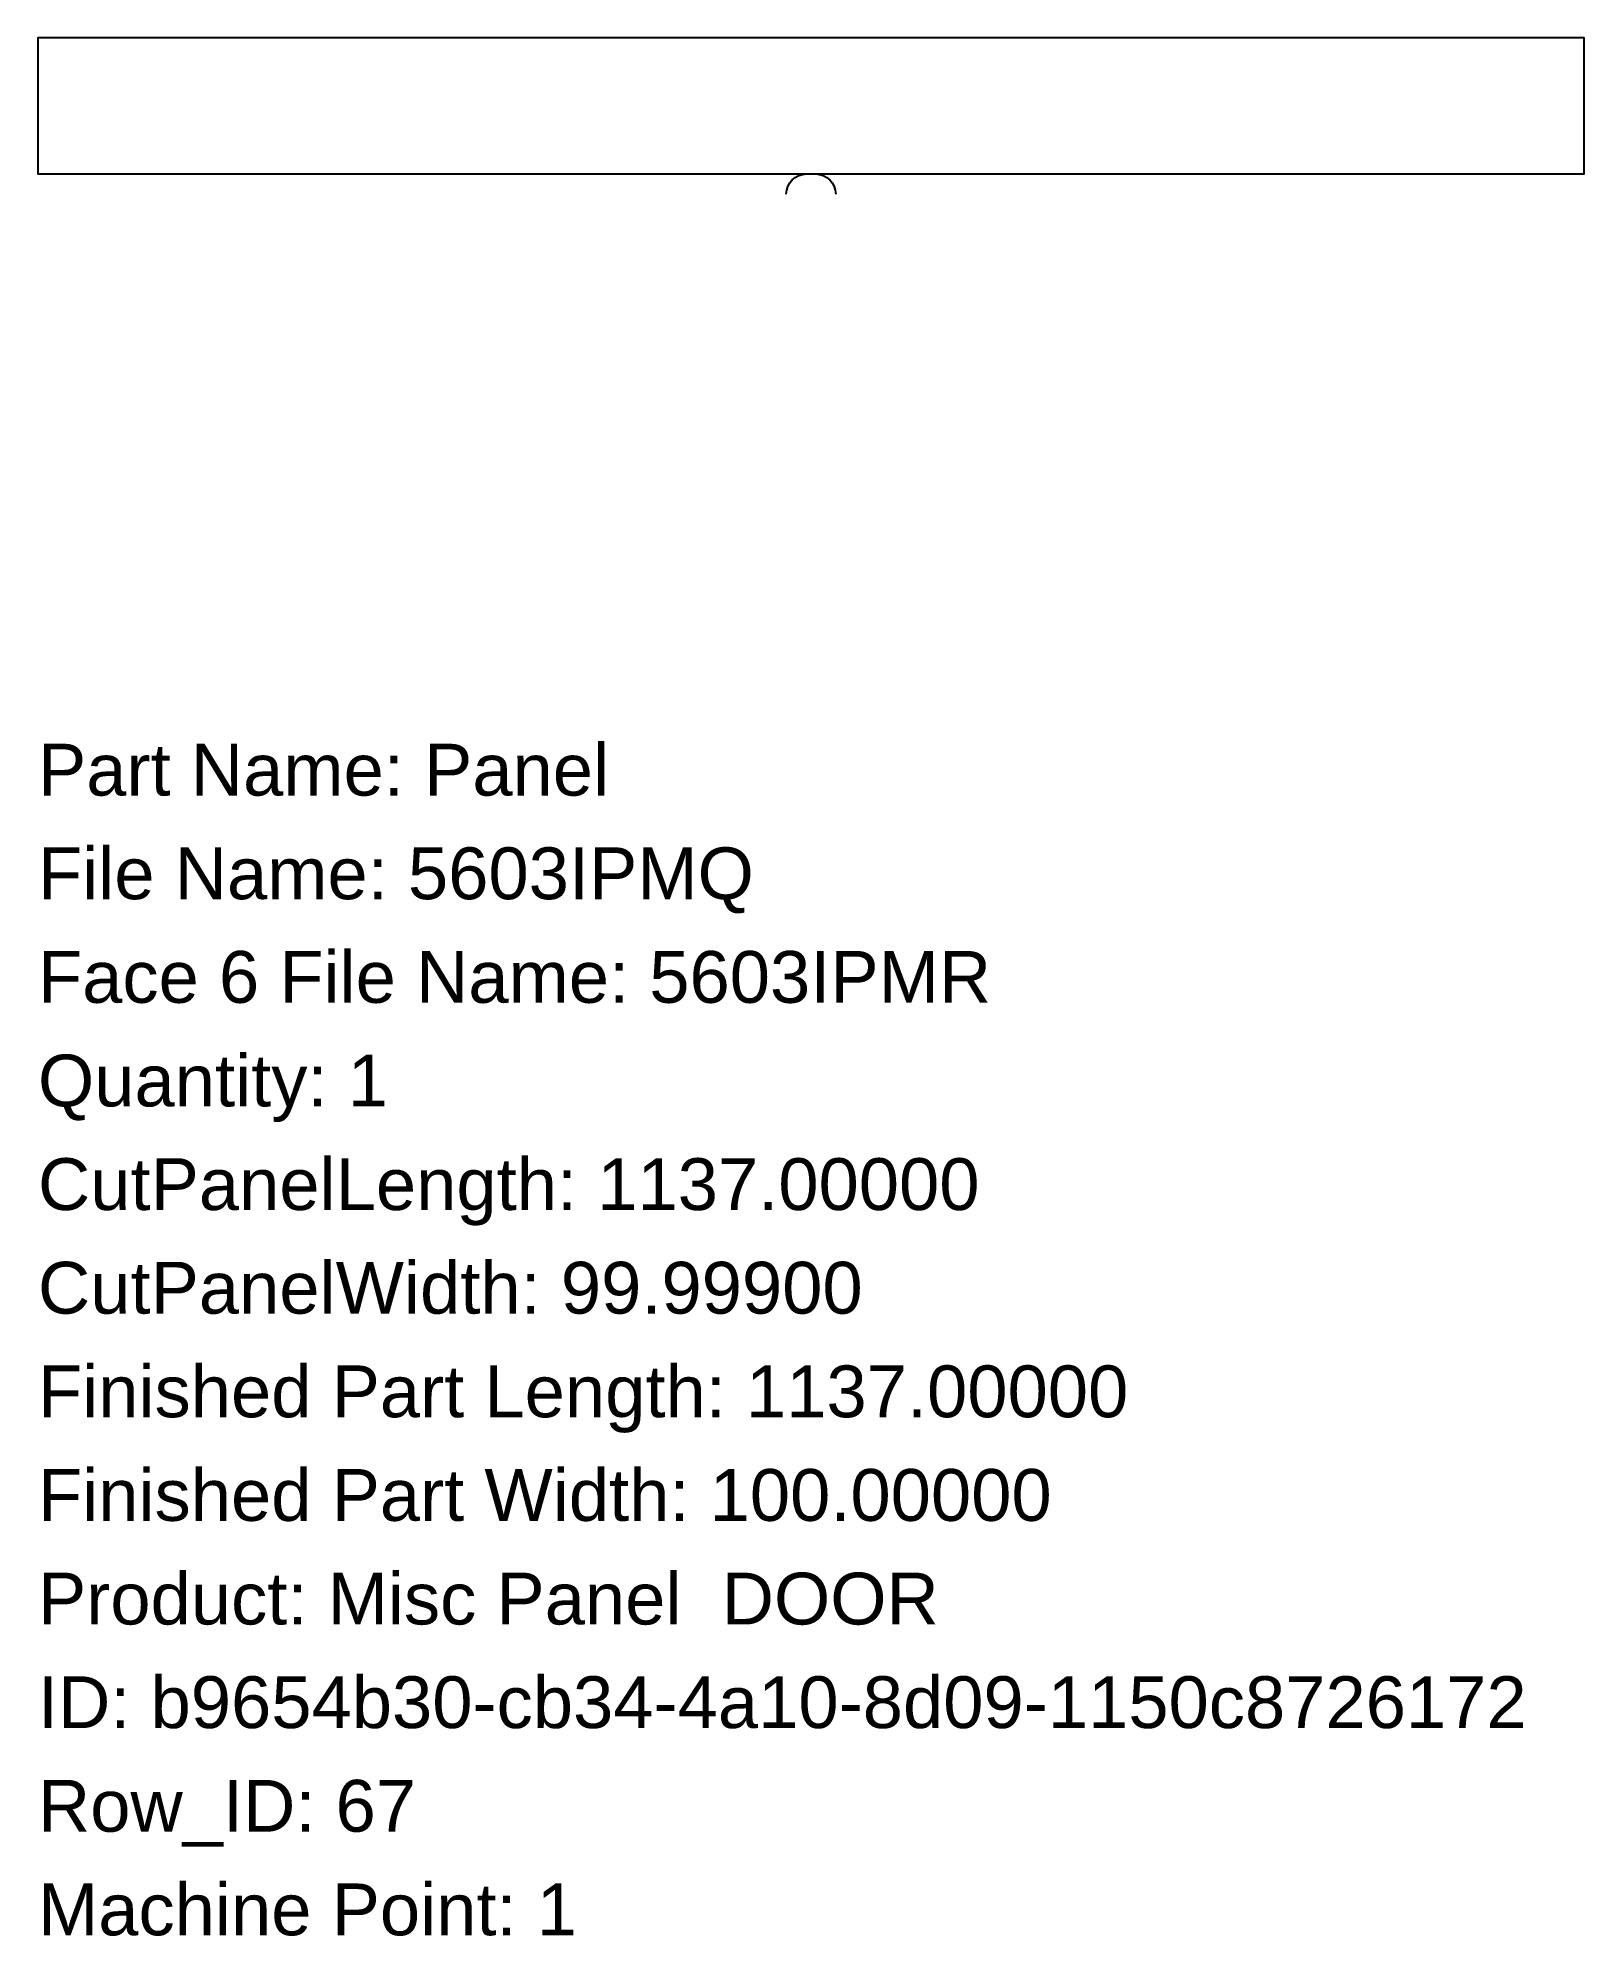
# Model space of a CAD drawing. Header units: inches. Extents: x 0 to 1137, y -1296 to 100.
import ezdxf

# ---------------------------------------------------------------- set-up
doc = ezdxf.new("R2010")
doc.units = ezdxf.units.IN
doc.header["$MEASUREMENT"] = 0
doc.layers.add('BORDER_Z13P0RT1001', color=7, linetype='Continuous')
doc.layers.add('NESTTEXT', color=1, linetype='Continuous')
doc.styles.get("Standard").update_dxf_attribs({"font": 'arial.ttf'})

msp = doc.modelspace()

# ---------------------------------------------------------------- linework, layer by layer
at = {"layer": 'BORDER_Z13P0RT1001', "color": 2}
msp.add_lwpolyline([(550.325, -15, -0.41421356), (565.325, 0), (1137, 0), (1137, 99.999), (0, 99.999), (0, 0), (571.675, 0, -0.41421356), (586.675, -15)], format="xyb", dxfattribs=at)

# ---------------------------------------------------------------- texts
at = {"layer": 'NESTTEXT', "color": 1}
for s, p in [('Part Name: Panel', (0, -457.2)), ('File Name: 5603IPMQ', (0, -533.4)), ('Face 6 File Name: 5603IPMR', (0, -609.6)), ('Quantity: 1', (0, -685.8)), ('CutPanelLength: 1137.00000', (0, -762)), ('CutPanelWidth: 99.99900', (0, -838.2)), ('Finished Part Length: 1137.00000', (0, -914.4)), ('Finished Part Width: 100.00000', (0, -990.6)), ('Product: Misc Panel  DOOR', (0, -1066.8)), ('ID: b9654b30-cb34-4a10-8d09-1150c8726172', (0, -1143)), ('Row_ID: 67', (0, -1219.2)), ('Machine Point: 1', (0, -1295.4))]:
    msp.add_text(s, height=38.1, dxfattribs=at).set_placement(p)

doc.saveas('drawing.dxf')
